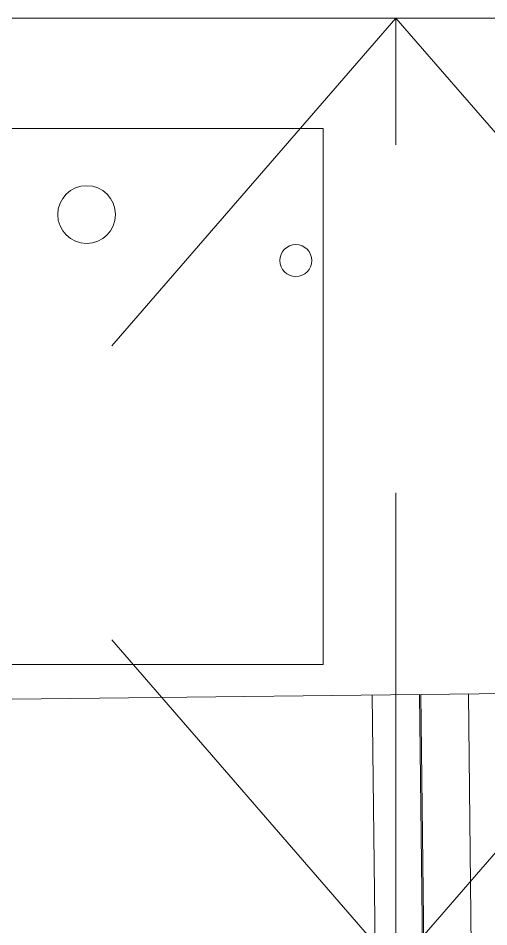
# Model space of a CAD drawing. Header units: millimetres. Extents: x -34838 to 729576, y -214038 to 121482.
# Drawn here: x 575190 to 575933, y -89583 to -88148 of the extents above; entities that cross this region are included whole.
import ezdxf

# ---------------------------------------------------------------- set-up
doc = ezdxf.new("R2010")
doc.units = ezdxf.units.MM
doc.header["$MEASUREMENT"] = 0
doc.linetypes.add('ШТРИХОВА 1_2', pattern=[1300, 750, -550])
doc.layers.add('0_Ном._пера__1', color=7, linetype='Continuous', lineweight=13)

msp = doc.modelspace()

# ---------------------------------------------------------------- linework, layer by layer
at = {"layer": '0_Ном._пера__1', "color": 7, "linetype": 'ШТРИХОВА 1_2', "lineweight": 13}
for p, q in [((575786.2, -88147.6), (574486.2, -88147.6)), ((574486.2, -88147.6), (575786.2, -89647.6)), ((574486.2, -89647.6), (575786.2, -88147.6)), ((575786.2, -89647.6), (575786.2, -88147.6)), ((575786.2, -89647.6), (575786.2, -88147.6)), ((575786.2, -88147.6), (577086.2, -88147.6)), ((577086.2, -88147.6), (575786.2, -89647.6)), ((577086.2, -89647.6), (575786.2, -88147.6))]:
    msp.add_line(p, q, dxfattribs=at)
at = {"layer": '0_Ном._пера__1', "color": 7, "linetype": 'Continuous', "lineweight": 13}
msp.add_lwpolyline([(574900.3, -88341.9), (574900.3, -89148.9, 0.414214), (574920.3, -89168.9), (575671.3, -89168.9), (575671.3, -88321.9), (574920.3, -88321.9, 0.414214)], format="xyb", close=True, dxfattribs=at)
for points in [[(576745.7, -89205.8), (575825.7, -89216.2), (575830.3, -89616.2), (576750.2, -89605.7)], [(574903.8, -89226.7), (575823.7, -89216.2), (575828.2, -89616.2), (574908.3, -89626.7)]]:
    msp.add_lwpolyline(points, close=True, dxfattribs=at)
for points in [[(575753.3, -89617.1), (575748.7, -89217.1)], [(575905.3, -89615.3), (575900.7, -89215.4)]]:
    msp.add_lwpolyline(points, dxfattribs=at)
for centre, radius in [((575297.9, -88457.9), 45.6), ((575628.3, -88530.6), 25.2)]:
    msp.add_circle(centre, radius, dxfattribs=at)

doc.saveas('drawing.dxf')
